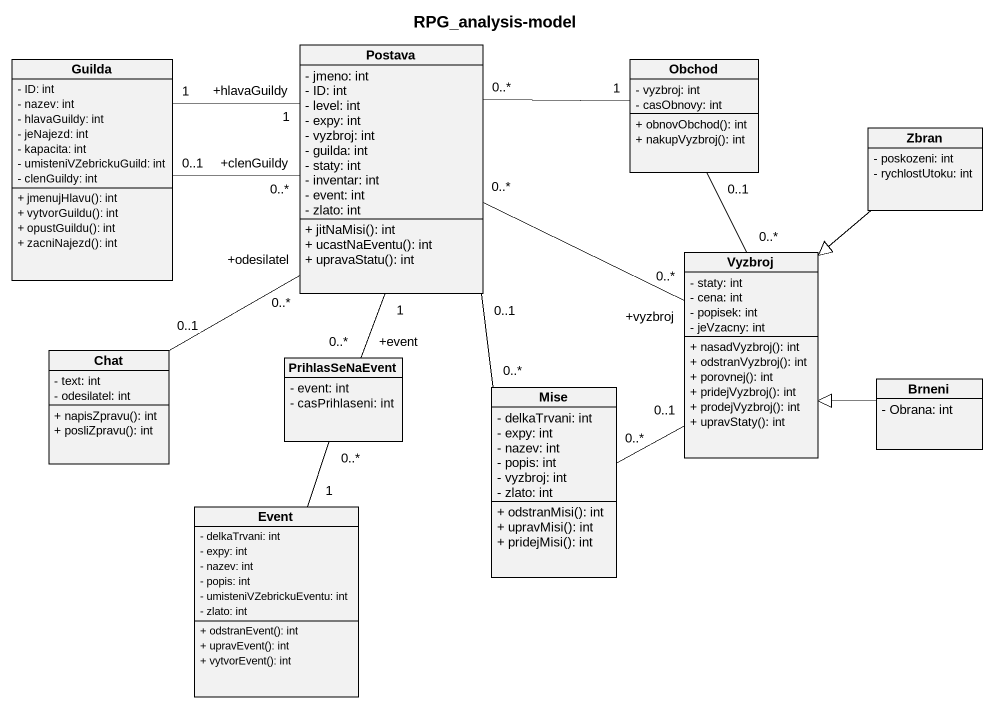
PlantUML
@startuml
title RPG_analysis-model
hide circle
hide empty members
skinparam classAttributeIconSize 0
class Postava {
  - jmeno: int
  - ID: int
  - level: int
  - expy: int
  - vyzbroj: int
  - guilda: int
  - staty: int
  - inventar: int
  - event: int
  - zlato: int
  + jitNaMisi(): int
  + ucastNaEventu(): int
  + upravaStatu(): int
}
class Guilda {
  - ID: int
  - nazev: int
  - hlavaGuildy: int
  - jeNajezd: int
  - kapacita: int
  - umisteniVZebrickuGuild: int
  - clenGuildy: int
  + jmenujHlavu(): int
  + vytvorGuildu(): int
  + opustGuildu(): int
  + zacniNajezd(): int
}
class Obchod {
  - vyzbroj: int
  - casObnovy: int
  + obnovObchod(): int
  + nakupVyzbroj(): int
}
class Zbran {
  - poskozeni: int
  - rychlostUtoku: int
}
class Vyzbroj {
  - staty: int
  - cena: int
  - popisek: int
  - jeVzacny: int
  + nasadVyzbroj(): int
  + odstranVyzbroj(): int
  + porovnej(): int
  + pridejVyzbroj(): int
  + prodejVyzbroj(): int
  + upravStaty(): int
}
class Chat {
  - text: int
  - odesilatel: int
  + napisZpravu(): int
  + posliZpravu(): int
}
class PrihlasSeNaEvent {
  - event: int
  - casPrihlaseni: int
}
class Mise {
  - delkaTrvani: int
  - expy: int
  - nazev: int
  - popis: int
  - vyzbroj: int
  - zlato: int
  + odstranMisi(): int
  + upravMisi(): int
  + pridejMisi(): int
}
class Brneni {
  - Obrana: int
}
class Event {
  - delkaTrvani: int
  - expy: int
  - nazev: int
  - popis: int
  - umisteniVZebrickuEventu: int
  - zlato: int
  + odstranEvent(): int
  + upravEvent(): int
  + vytvorEvent(): int
}
Postava "+hlavaGuildy\n1" -left- "1" Guilda
Postava "+clenGuildy\n0..*" -left- "0..1" Guilda
Postava "0..*" -right- "1" Obchod
Postava "0..*" -right- "+vyzbroj\n0..*" Vyzbroj
Postava "+odesilatel\n0..*" -- "0..1" Chat
Postava "1" -- "+event\n0..*" PrihlasSeNaEvent
Postava "0..1" -- "0..*" Mise
Obchod "0..1" -- "0..*" Vyzbroj
Zbran --|> Vyzbroj
Mise "0..*" -up- "0..1" Vyzbroj
Brneni -left-|> Vyzbroj
Event "1" -up- "0..*" PrihlasSeNaEvent
@enduml
